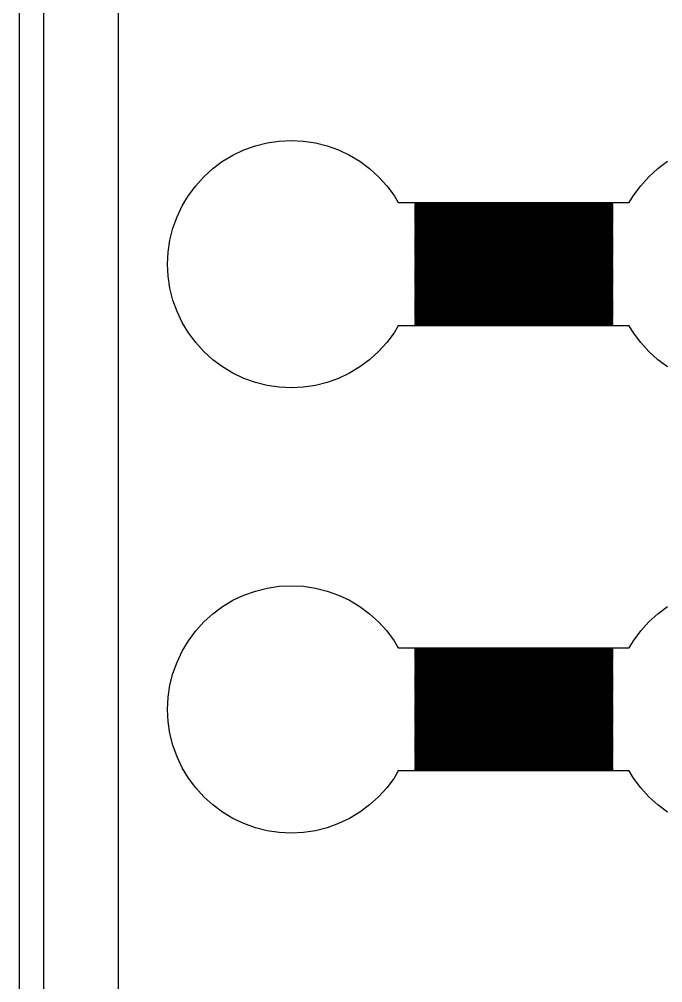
# Model space of a CAD drawing. Extents: x -16 to 132, y -40 to 113.
# Drawn here: x -1.02 to 12.28, y 17.36 to 37.27 of the extents above; entities that cross this region are included whole.
import ezdxf

# ---------------------------------------------------------------- set-up
doc = ezdxf.new("R2010")
doc.units = 0

msp = doc.modelspace()

# ---------------------------------------------------------------- linework, layer by layer
for p, q in [((-1.0226, 74.6498), (-1.0226, -1.0226)), ((-0.51129, -0.51129), (-0.51129, 74.1385)), ((1.0226, 72.6046), (1.0226, 1.0226)), ((3.62338, 34.5738), (3.85959, 34.6583)), ((3.85959, 34.6583), (4.10295, 34.7193)), ((4.10295, 34.7193), (4.35112, 34.7561)), ((4.35112, 34.7561), (4.6017, 34.7684)), ((4.6017, 34.7684), (4.85228, 34.7561)), ((4.85228, 34.7561), (5.10045, 34.7193)), ((5.10045, 34.7193), (5.34381, 34.6583)), ((5.34381, 34.6583), (5.58003, 34.5738)), ((3.18138, 34.3375), (3.39658, 34.4665)), ((3.39658, 34.4665), (3.62338, 34.5738)), ((5.58003, 34.5738), (5.80682, 34.4665)), ((5.80682, 34.4665), (6.02202, 34.3375)), ((2.97989, 34.1881), (3.18138, 34.3375)), ((6.02202, 34.3375), (6.22353, 34.1881)), ((12.1833, 34.1881), (12.3848, 34.3375)), ((2.79398, 34.0196), (2.97989, 34.1881)), ((6.22353, 34.1881), (6.40942, 34.0196)), ((11.9974, 34.0196), (12.1833, 34.1881)), ((2.62549, 33.8337), (2.79398, 34.0196)), ((6.40942, 34.0196), (6.57791, 33.8337)), ((11.8289, 33.8337), (11.9974, 34.0196)), ((2.47606, 33.6322), (2.62549, 33.8337)), ((6.57791, 33.8337), (6.72734, 33.6322)), ((11.6794, 33.6322), (11.8289, 33.8337)), ((2.34708, 33.417), (2.47606, 33.6322)), ((6.72734, 33.6322), (6.81555, 33.485)), ((6.81555, 33.485), (11.5912, 33.485)), ((11.2486, 33.4748), (7.15819, 33.4748)), ((7.15819, 33.4748), (7.15819, 33.4646)), ((7.15819, 33.4646), (11.2486, 33.4646)), ((11.2486, 33.4646), (11.2486, 33.4748)), ((11.5912, 33.485), (11.6794, 33.6322)), ((2.23981, 33.1902), (2.34708, 33.417)), ((11.2486, 33.4543), (7.15819, 33.4543)), ((7.15819, 33.4543), (7.15819, 33.4441)), ((7.15819, 33.4441), (11.2486, 33.4441)), ((11.2486, 33.4339), (7.15819, 33.4339)), ((7.15819, 33.4339), (7.15819, 33.4237)), ((7.15819, 33.4237), (11.2486, 33.4237)), ((11.2486, 33.4134), (7.15819, 33.4134)), ((7.15819, 33.4134), (7.15819, 33.4032)), ((7.15819, 33.4032), (11.2486, 33.4032)), ((11.2486, 33.393), (7.15819, 33.393)), ((7.15819, 33.393), (7.15819, 33.3828)), ((7.15819, 33.3828), (11.2486, 33.3828)), ((11.2486, 33.3725), (7.15819, 33.3725)), ((7.15819, 33.3725), (7.15819, 33.3623)), ((7.15819, 33.3623), (11.2486, 33.3623)), ((11.2486, 33.3521), (7.15819, 33.3521)), ((7.15819, 33.3521), (7.15819, 33.3419)), ((7.15819, 33.3419), (11.2486, 33.3419)), ((11.2486, 33.3316), (7.15819, 33.3316)), ((7.15819, 33.3316), (7.15819, 33.3214)), ((7.15819, 33.3214), (11.2486, 33.3214)), ((11.2486, 33.3112), (7.15819, 33.3112)), ((7.15819, 33.3112), (7.15819, 33.3009)), ((7.15819, 33.3009), (11.2486, 33.3009)), ((11.2486, 33.2907), (7.15819, 33.2907)), ((7.15819, 33.2907), (7.15819, 33.2805)), ((7.15819, 33.2805), (11.2486, 33.2805)), ((11.2486, 33.2703), (7.15819, 33.2703)), ((7.15819, 33.2703), (7.15819, 33.2601)), ((7.15819, 33.2601), (11.2486, 33.2601)), ((11.2486, 33.4441), (11.2486, 33.4543)), ((11.2486, 33.4237), (11.2486, 33.4339)), ((11.2486, 33.4032), (11.2486, 33.4134)), ((11.2486, 33.3828), (11.2486, 33.393)), ((11.2486, 33.3623), (11.2486, 33.3725)), ((11.2486, 33.3419), (11.2486, 33.3521)), ((11.2486, 33.3214), (11.2486, 33.3316)), ((11.2486, 33.3009), (11.2486, 33.3112)), ((11.2486, 33.2805), (11.2486, 33.2907)), ((11.2486, 33.2601), (11.2486, 33.2703)), ((2.15527, 32.954), (2.23981, 33.1902)), ((11.2486, 33.2498), (7.15819, 33.2498)), ((7.15819, 33.2498), (7.15819, 33.2396)), ((7.15819, 33.2396), (11.2486, 33.2396)), ((11.2486, 33.2294), (7.15819, 33.2294)), ((7.15819, 33.2294), (7.15819, 33.2191)), ((7.15819, 33.2191), (11.2486, 33.2191)), ((11.2486, 33.2089), (7.15819, 33.2089)), ((7.15819, 33.2089), (7.15819, 33.1987)), ((7.15819, 33.1987), (11.2486, 33.1987)), ((11.2486, 33.1885), (7.15819, 33.1885)), ((7.15819, 33.1885), (7.15819, 33.1782)), ((7.15819, 33.1782), (11.2486, 33.1782)), ((11.2486, 33.168), (7.15819, 33.168)), ((7.15819, 33.168), (7.15819, 33.1578)), ((7.15819, 33.1578), (11.2486, 33.1578)), ((11.2486, 33.1476), (7.15819, 33.1476)), ((7.15819, 33.1476), (7.15819, 33.1373)), ((7.15819, 33.1373), (11.2486, 33.1373)), ((11.2486, 33.1271), (7.15819, 33.1271)), ((7.15819, 33.1271), (7.15819, 33.1169)), ((7.15819, 33.1169), (11.2486, 33.1169)), ((11.2486, 33.1067), (7.15819, 33.1067)), ((7.15819, 33.1067), (7.15819, 33.0964)), ((7.15819, 33.0964), (11.2486, 33.0964)), ((11.2486, 33.0862), (7.15819, 33.0862)), ((7.15819, 33.0862), (7.15819, 33.076)), ((7.15819, 33.076), (11.2486, 33.076)), ((11.2486, 33.0658), (7.15819, 33.0658)), ((7.15819, 33.0658), (7.15819, 33.0555)), ((11.2486, 33.2396), (11.2486, 33.2498)), ((11.2486, 33.2191), (11.2486, 33.2294)), ((11.2486, 33.1987), (11.2486, 33.2089)), ((11.2486, 33.1782), (11.2486, 33.1885)), ((11.2486, 33.1578), (11.2486, 33.168)), ((11.2486, 33.1373), (11.2486, 33.1476)), ((11.2486, 33.1169), (11.2486, 33.1271)), ((11.2486, 33.0964), (11.2486, 33.1067)), ((11.2486, 33.076), (11.2486, 33.0862)), ((11.2486, 33.0555), (11.2486, 33.0658)), ((2.09433, 32.7106), (2.15527, 32.954)), ((7.15819, 33.0555), (11.2486, 33.0555)), ((11.2486, 33.0453), (7.15819, 33.0453)), ((7.15819, 33.0453), (7.15819, 33.0351)), ((7.15819, 33.0351), (11.2486, 33.0351)), ((11.2486, 33.0249), (7.15819, 33.0249)), ((7.15819, 33.0249), (7.15819, 33.0146)), ((7.15819, 33.0146), (11.2486, 33.0146)), ((11.2486, 33.0044), (7.15819, 33.0044)), ((7.15819, 33.0044), (7.15819, 32.9942)), ((7.15819, 32.9942), (11.2486, 32.9942)), ((11.2486, 32.9839), (7.15819, 32.9839)), ((7.15819, 32.9839), (7.15819, 32.9737)), ((7.15819, 32.9737), (11.2486, 32.9737)), ((11.2486, 32.9635), (7.15819, 32.9635)), ((7.15819, 32.9635), (7.15819, 32.9533)), ((7.15819, 32.9533), (11.2486, 32.9533)), ((11.2486, 32.9431), (7.15819, 32.9431)), ((7.15819, 32.9431), (7.15819, 32.9328)), ((7.15819, 32.9328), (11.2486, 32.9328)), ((11.2486, 32.9226), (7.15819, 32.9226)), ((7.15819, 32.9226), (7.15819, 32.9124)), ((7.15819, 32.9124), (11.2486, 32.9124)), ((11.2486, 32.9021), (7.15819, 32.9021)), ((7.15819, 32.9021), (7.15819, 32.8919)), ((7.15819, 32.8919), (11.2486, 32.8919)), ((11.2486, 32.8817), (7.15819, 32.8817)), ((7.15819, 32.8817), (7.15819, 32.8715)), ((7.15819, 32.8715), (11.2486, 32.8715)), ((11.2486, 32.8612), (7.15819, 32.8612)), ((7.15819, 32.8612), (7.15819, 32.851)), ((11.2486, 33.0351), (11.2486, 33.0453)), ((11.2486, 33.0146), (11.2486, 33.0249)), ((11.2486, 32.9942), (11.2486, 33.0044)), ((11.2486, 32.9737), (11.2486, 32.9839)), ((11.2486, 32.9533), (11.2486, 32.9635)), ((11.2486, 32.9328), (11.2486, 32.9431)), ((11.2486, 32.9124), (11.2486, 32.9226)), ((11.2486, 32.8919), (11.2486, 32.9021)), ((11.2486, 32.8715), (11.2486, 32.8817)), ((11.2486, 32.851), (11.2486, 32.8612)), ((2.05751, 32.4625), (2.09433, 32.7106)), ((7.15819, 32.851), (11.2486, 32.851)), ((11.2486, 32.8408), (7.15819, 32.8408)), ((7.15819, 32.8408), (7.15819, 32.8306)), ((7.15819, 32.8306), (11.2486, 32.8306)), ((11.2486, 32.8203), (7.15819, 32.8203)), ((7.15819, 32.8203), (7.15819, 32.8101)), ((7.15819, 32.8101), (11.2486, 32.8101)), ((11.2486, 32.7999), (7.15819, 32.7999)), ((7.15819, 32.7999), (7.15819, 32.7896)), ((7.15819, 32.7896), (11.2486, 32.7896)), ((11.2486, 32.7794), (7.15819, 32.7794)), ((7.15819, 32.7794), (7.15819, 32.7692)), ((7.15819, 32.7692), (11.2486, 32.7692)), ((11.2486, 32.759), (7.15819, 32.759)), ((7.15819, 32.759), (7.15819, 32.7487)), ((7.15819, 32.7487), (11.2486, 32.7487)), ((11.2486, 32.7385), (7.15819, 32.7385)), ((7.15819, 32.7385), (7.15819, 32.7283)), ((7.15819, 32.7283), (11.2486, 32.7283)), ((11.2486, 32.7181), (7.15819, 32.7181)), ((7.15819, 32.7181), (7.15819, 32.7078)), ((7.15819, 32.7078), (11.2486, 32.7078)), ((11.2486, 32.6976), (7.15819, 32.6976)), ((7.15819, 32.6976), (7.15819, 32.6874)), ((7.15819, 32.6874), (11.2486, 32.6874)), ((11.2486, 32.6772), (7.15819, 32.6772)), ((7.15819, 32.6772), (7.15819, 32.6669)), ((7.15819, 32.6669), (11.2486, 32.6669)), ((11.2486, 32.8306), (11.2486, 32.8408)), ((11.2486, 32.8101), (11.2486, 32.8203)), ((11.2486, 32.7896), (11.2486, 32.7999)), ((11.2486, 32.7692), (11.2486, 32.7794)), ((11.2486, 32.7487), (11.2486, 32.759)), ((11.2486, 32.7283), (11.2486, 32.7385)), ((11.2486, 32.7078), (11.2486, 32.7181)), ((11.2486, 32.6874), (11.2486, 32.6976)), ((11.2486, 32.6669), (11.2486, 32.6772)), ((2.0452, 32.2119), (2.05751, 32.4625)), ((11.2486, 32.6567), (7.15819, 32.6567)), ((7.15819, 32.6567), (7.15819, 32.6465)), ((7.15819, 32.6465), (11.2486, 32.6465)), ((11.2486, 32.6363), (7.15819, 32.6363)), ((7.15819, 32.6363), (7.15819, 32.626)), ((7.15819, 32.626), (11.2486, 32.626)), ((11.2486, 32.6158), (7.15819, 32.6158)), ((7.15819, 32.6158), (7.15819, 32.6056)), ((7.15819, 32.6056), (11.2486, 32.6056)), ((11.2486, 32.5954), (7.15819, 32.5954)), ((7.15819, 32.5954), (7.15819, 32.5851)), ((7.15819, 32.5851), (11.2486, 32.5851)), ((11.2486, 32.5749), (7.15819, 32.5749)), ((7.15819, 32.5749), (7.15819, 32.5647)), ((7.15819, 32.5647), (11.2486, 32.5647)), ((11.2486, 32.5545), (7.15819, 32.5545)), ((7.15819, 32.5545), (7.15819, 32.5442)), ((7.15819, 32.5442), (11.2486, 32.5442)), ((11.2486, 32.534), (7.15819, 32.534)), ((7.15819, 32.534), (7.15819, 32.5238)), ((7.15819, 32.5238), (11.2486, 32.5238)), ((11.2486, 32.5136), (7.15819, 32.5136)), ((7.15819, 32.5136), (7.15819, 32.5033)), ((7.15819, 32.5033), (11.2486, 32.5033)), ((11.2486, 32.4931), (7.15819, 32.4931)), ((7.15819, 32.4931), (7.15819, 32.4829)), ((7.15819, 32.4829), (11.2486, 32.4829)), ((11.2486, 32.4726), (7.15819, 32.4726)), ((7.15819, 32.4726), (7.15819, 32.4624)), ((7.15819, 32.4624), (11.2486, 32.4624)), ((11.2486, 32.6465), (11.2486, 32.6567)), ((11.2486, 32.626), (11.2486, 32.6363)), ((11.2486, 32.6056), (11.2486, 32.6158)), ((11.2486, 32.5851), (11.2486, 32.5954)), ((11.2486, 32.5647), (11.2486, 32.5749)), ((11.2486, 32.5442), (11.2486, 32.5545)), ((11.2486, 32.5238), (11.2486, 32.534)), ((11.2486, 32.5033), (11.2486, 32.5136)), ((11.2486, 32.4829), (11.2486, 32.4931)), ((11.2486, 32.4624), (11.2486, 32.4726)), ((11.2486, 32.4522), (7.15819, 32.4522)), ((7.15819, 32.4522), (7.15819, 32.442)), ((7.15819, 32.442), (11.2486, 32.442)), ((11.2486, 32.4317), (7.15819, 32.4317)), ((7.15819, 32.4317), (7.15819, 32.4215)), ((7.15819, 32.4215), (11.2486, 32.4215)), ((11.2486, 32.4113), (7.15819, 32.4113)), ((7.15819, 32.4113), (7.15819, 32.4011)), ((7.15819, 32.4011), (11.2486, 32.4011)), ((11.2486, 32.3908), (7.15819, 32.3908)), ((7.15819, 32.3908), (7.15819, 32.3806)), ((7.15819, 32.3806), (11.2486, 32.3806)), ((11.2486, 32.3704), (7.15819, 32.3704)), ((7.15819, 32.3704), (7.15819, 32.3602)), ((7.15819, 32.3602), (11.2486, 32.3602)), ((11.2486, 32.3499), (7.15819, 32.3499)), ((7.15819, 32.3499), (7.15819, 32.3397)), ((7.15819, 32.3397), (11.2486, 32.3397)), ((11.2486, 32.3295), (7.15819, 32.3295)), ((7.15819, 32.3295), (7.15819, 32.3193)), ((7.15819, 32.3193), (11.2486, 32.3193)), ((11.2486, 32.309), (7.15819, 32.309)), ((7.15819, 32.309), (7.15819, 32.2988)), ((7.15819, 32.2988), (11.2486, 32.2988)), ((11.2486, 32.2886), (7.15819, 32.2886)), ((7.15819, 32.2886), (7.15819, 32.2784)), ((7.15819, 32.2784), (11.2486, 32.2784)), ((11.2486, 32.2681), (7.15819, 32.2681)), ((7.15819, 32.2681), (7.15819, 32.2579)), ((11.2486, 32.442), (11.2486, 32.4522)), ((11.2486, 32.4215), (11.2486, 32.4317)), ((11.2486, 32.4011), (11.2486, 32.4113)), ((11.2486, 32.3806), (11.2486, 32.3908)), ((11.2486, 32.3602), (11.2486, 32.3704)), ((11.2486, 32.3397), (11.2486, 32.3499)), ((11.2486, 32.3193), (11.2486, 32.3295)), ((11.2486, 32.2988), (11.2486, 32.309)), ((11.2486, 32.2784), (11.2486, 32.2886)), ((11.2486, 32.2579), (11.2486, 32.2681)), ((2.05751, 31.9613), (2.0452, 32.2119)), ((7.15819, 32.2579), (11.2486, 32.2579)), ((11.2486, 32.2477), (7.15819, 32.2477)), ((7.15819, 32.2477), (7.15819, 32.2375)), ((7.15819, 32.2375), (11.2486, 32.2375)), ((11.2486, 32.2272), (7.15819, 32.2272)), ((7.15819, 32.2272), (7.15819, 32.217)), ((7.15819, 32.217), (11.2486, 32.217)), ((11.2486, 32.2068), (7.15819, 32.2068)), ((7.15819, 32.2068), (7.15819, 32.1965)), ((7.15819, 32.1965), (11.2486, 32.1965)), ((11.2486, 32.1863), (7.15819, 32.1863)), ((7.15819, 32.1863), (7.15819, 32.1761)), ((7.15819, 32.1761), (11.2486, 32.1761)), ((11.2486, 32.1659), (7.15819, 32.1659)), ((7.15819, 32.1659), (7.15819, 32.1557)), ((7.15819, 32.1557), (11.2486, 32.1557)), ((11.2486, 32.1454), (7.15819, 32.1454)), ((7.15819, 32.1454), (7.15819, 32.1352)), ((7.15819, 32.1352), (11.2486, 32.1352)), ((11.2486, 32.125), (7.15819, 32.125)), ((7.15819, 32.125), (7.15819, 32.1148)), ((7.15819, 32.1148), (11.2486, 32.1148)), ((11.2486, 32.1045), (7.15819, 32.1045)), ((7.15819, 32.1045), (7.15819, 32.0943)), ((7.15819, 32.0943), (11.2486, 32.0943)), ((11.2486, 32.0841), (7.15819, 32.0841)), ((7.15819, 32.0841), (7.15819, 32.0739)), ((7.15819, 32.0739), (11.2486, 32.0739)), ((11.2486, 32.0636), (7.15819, 32.0636)), ((7.15819, 32.0636), (7.15819, 32.0534)), ((11.2486, 32.2375), (11.2486, 32.2477)), ((11.2486, 32.217), (11.2486, 32.2272)), ((11.2486, 32.1965), (11.2486, 32.2068)), ((11.2486, 32.1761), (11.2486, 32.1863)), ((11.2486, 32.1557), (11.2486, 32.1659)), ((11.2486, 32.1352), (11.2486, 32.1454)), ((11.2486, 32.1148), (11.2486, 32.125)), ((11.2486, 32.0943), (11.2486, 32.1045)), ((11.2486, 32.0739), (11.2486, 32.0841)), ((11.2486, 32.0534), (11.2486, 32.0636)), ((2.09433, 31.7132), (2.05751, 31.9613)), ((7.15819, 32.0534), (11.2486, 32.0534)), ((11.2486, 32.0432), (7.15819, 32.0432)), ((7.15819, 32.0432), (7.15819, 32.0329)), ((7.15819, 32.0329), (11.2486, 32.0329)), ((11.2486, 32.0227), (7.15819, 32.0227)), ((7.15819, 32.0227), (7.15819, 32.0125)), ((7.15819, 32.0125), (11.2486, 32.0125)), ((11.2486, 32.0023), (7.15819, 32.0023)), ((7.15819, 32.0023), (7.15819, 31.992)), ((7.15819, 31.992), (11.2486, 31.992)), ((11.2486, 31.9818), (7.15819, 31.9818)), ((7.15819, 31.9818), (7.15819, 31.9716)), ((7.15819, 31.9716), (11.2486, 31.9716)), ((11.2486, 31.9614), (7.15819, 31.9614)), ((7.15819, 31.9614), (7.15819, 31.9511)), ((7.15819, 31.9511), (11.2486, 31.9511)), ((11.2486, 31.9409), (7.15819, 31.9409)), ((7.15819, 31.9409), (7.15819, 31.9307)), ((7.15819, 31.9307), (11.2486, 31.9307)), ((11.2486, 31.9205), (7.15819, 31.9205)), ((7.15819, 31.9205), (7.15819, 31.9102)), ((7.15819, 31.9102), (11.2486, 31.9102)), ((11.2486, 31.9), (7.15819, 31.9)), ((7.15819, 31.9), (7.15819, 31.8898)), ((7.15819, 31.8898), (11.2486, 31.8898)), ((11.2486, 31.8795), (7.15819, 31.8795)), ((7.15819, 31.8795), (7.15819, 31.8693)), ((7.15819, 31.8693), (11.2486, 31.8693)), ((11.2486, 32.0329), (11.2486, 32.0432)), ((11.2486, 32.0125), (11.2486, 32.0227)), ((11.2486, 31.992), (11.2486, 32.0023)), ((11.2486, 31.9716), (11.2486, 31.9818)), ((11.2486, 31.9511), (11.2486, 31.9614)), ((11.2486, 31.9307), (11.2486, 31.9409)), ((11.2486, 31.9102), (11.2486, 31.9205)), ((11.2486, 31.8898), (11.2486, 31.9)), ((11.2486, 31.8693), (11.2486, 31.8795)), ((2.15527, 31.4698), (2.09433, 31.7132)), ((11.2486, 31.8591), (7.15819, 31.8591)), ((7.15819, 31.8591), (7.15819, 31.8489)), ((7.15819, 31.8489), (11.2486, 31.8489)), ((11.2486, 31.8387), (7.15819, 31.8387)), ((7.15819, 31.8387), (7.15819, 31.8284)), ((7.15819, 31.8284), (11.2486, 31.8284)), ((11.2486, 31.8182), (7.15819, 31.8182)), ((7.15819, 31.8182), (7.15819, 31.808)), ((7.15819, 31.808), (11.2486, 31.808)), ((11.2486, 31.7977), (7.15819, 31.7977)), ((7.15819, 31.7977), (7.15819, 31.7875)), ((7.15819, 31.7875), (11.2486, 31.7875)), ((11.2486, 31.7773), (7.15819, 31.7773)), ((7.15819, 31.7773), (7.15819, 31.7671)), ((7.15819, 31.7671), (11.2486, 31.7671)), ((11.2486, 31.7568), (7.15819, 31.7568)), ((7.15819, 31.7568), (7.15819, 31.7466)), ((7.15819, 31.7466), (11.2486, 31.7466)), ((11.2486, 31.7364), (7.15819, 31.7364)), ((7.15819, 31.7364), (7.15819, 31.7262)), ((7.15819, 31.7262), (11.2486, 31.7262)), ((11.2486, 31.7159), (7.15819, 31.7159)), ((7.15819, 31.7159), (7.15819, 31.7057)), ((7.15819, 31.7057), (11.2486, 31.7057)), ((11.2486, 31.6955), (7.15819, 31.6955)), ((7.15819, 31.6955), (7.15819, 31.6853)), ((7.15819, 31.6853), (11.2486, 31.6853)), ((11.2486, 31.675), (7.15819, 31.675)), ((7.15819, 31.675), (7.15819, 31.6648)), ((7.15819, 31.6648), (11.2486, 31.6648)), ((11.2486, 31.8489), (11.2486, 31.8591)), ((11.2486, 31.8284), (11.2486, 31.8387)), ((11.2486, 31.808), (11.2486, 31.8182)), ((11.2486, 31.7875), (11.2486, 31.7977)), ((11.2486, 31.7671), (11.2486, 31.7773)), ((11.2486, 31.7466), (11.2486, 31.7568)), ((11.2486, 31.7262), (11.2486, 31.7364)), ((11.2486, 31.7057), (11.2486, 31.7159)), ((11.2486, 31.6853), (11.2486, 31.6955)), ((11.2486, 31.6648), (11.2486, 31.675)), ((2.23981, 31.2336), (2.15527, 31.4698)), ((11.2486, 31.6546), (7.15819, 31.6546)), ((7.15819, 31.6546), (7.15819, 31.6444)), ((7.15819, 31.6444), (11.2486, 31.6444)), ((11.2486, 31.6341), (7.15819, 31.6341)), ((7.15819, 31.6341), (7.15819, 31.6239)), ((7.15819, 31.6239), (11.2486, 31.6239)), ((11.2486, 31.6137), (7.15819, 31.6137)), ((7.15819, 31.6137), (7.15819, 31.6035)), ((7.15819, 31.6035), (11.2486, 31.6035)), ((11.2486, 31.5932), (7.15819, 31.5932)), ((7.15819, 31.5932), (7.15819, 31.583)), ((7.15819, 31.583), (11.2486, 31.583)), ((11.2486, 31.5728), (7.15819, 31.5728)), ((7.15819, 31.5728), (7.15819, 31.5625)), ((7.15819, 31.5625), (11.2486, 31.5625)), ((11.2486, 31.5523), (7.15819, 31.5523)), ((7.15819, 31.5523), (7.15819, 31.5421)), ((7.15819, 31.5421), (11.2486, 31.5421)), ((11.2486, 31.5319), (7.15819, 31.5319)), ((7.15819, 31.5319), (7.15819, 31.5217)), ((7.15819, 31.5217), (11.2486, 31.5217)), ((11.2486, 31.5114), (7.15819, 31.5114)), ((7.15819, 31.5114), (7.15819, 31.5012)), ((7.15819, 31.5012), (11.2486, 31.5012)), ((11.2486, 31.491), (7.15819, 31.491)), ((7.15819, 31.491), (7.15819, 31.4807)), ((7.15819, 31.4807), (11.2486, 31.4807)), ((11.2486, 31.4705), (7.15819, 31.4705)), ((7.15819, 31.4705), (7.15819, 31.4603)), ((11.2486, 31.6444), (11.2486, 31.6546)), ((11.2486, 31.6239), (11.2486, 31.6341)), ((11.2486, 31.6035), (11.2486, 31.6137)), ((11.2486, 31.583), (11.2486, 31.5932)), ((11.2486, 31.5625), (11.2486, 31.5728)), ((11.2486, 31.5421), (11.2486, 31.5523)), ((11.2486, 31.5217), (11.2486, 31.5319)), ((11.2486, 31.5012), (11.2486, 31.5114)), ((11.2486, 31.4807), (11.2486, 31.491)), ((11.2486, 31.4603), (11.2486, 31.4705)), ((7.15819, 31.4603), (11.2486, 31.4603)), ((11.2486, 31.4501), (7.15819, 31.4501)), ((7.15819, 31.4501), (7.15819, 31.4398)), ((7.15819, 31.4398), (11.2486, 31.4398)), ((11.2486, 31.4296), (7.15819, 31.4296)), ((7.15819, 31.4296), (7.15819, 31.4194)), ((7.15819, 31.4194), (11.2486, 31.4194)), ((11.2486, 31.4092), (7.15819, 31.4092)), ((7.15819, 31.4092), (7.15819, 31.3989)), ((7.15819, 31.3989), (11.2486, 31.3989)), ((11.2486, 31.3887), (7.15819, 31.3887)), ((7.15819, 31.3887), (7.15819, 31.3785)), ((7.15819, 31.3785), (11.2486, 31.3785)), ((11.2486, 31.3683), (7.15819, 31.3683)), ((7.15819, 31.3683), (7.15819, 31.358)), ((7.15819, 31.358), (11.2486, 31.358)), ((11.2486, 31.3478), (7.15819, 31.3478)), ((7.15819, 31.3478), (7.15819, 31.3376)), ((7.15819, 31.3376), (11.2486, 31.3376)), ((11.2486, 31.3273), (7.15819, 31.3273)), ((7.15819, 31.3273), (7.15819, 31.3171)), ((7.15819, 31.3171), (11.2486, 31.3171)), ((11.2486, 31.3069), (7.15819, 31.3069)), ((7.15819, 31.3069), (7.15819, 31.2967)), ((7.15819, 31.2967), (11.2486, 31.2967)), ((11.2486, 31.2864), (7.15819, 31.2864)), ((7.15819, 31.2864), (7.15819, 31.2762)), ((7.15819, 31.2762), (11.2486, 31.2762)), ((11.2486, 31.4398), (11.2486, 31.4501)), ((11.2486, 31.4194), (11.2486, 31.4296)), ((11.2486, 31.3989), (11.2486, 31.4092)), ((11.2486, 31.3785), (11.2486, 31.3887)), ((11.2486, 31.358), (11.2486, 31.3683)), ((11.2486, 31.3376), (11.2486, 31.3478)), ((11.2486, 31.3171), (11.2486, 31.3273)), ((11.2486, 31.2967), (11.2486, 31.3069)), ((11.2486, 31.2762), (11.2486, 31.2864)), ((2.34708, 31.0068), (2.23981, 31.2336)), ((11.2486, 31.266), (7.15819, 31.266)), ((7.15819, 31.266), (7.15819, 31.2558)), ((7.15819, 31.2558), (11.2486, 31.2558)), ((11.2486, 31.2455), (7.15819, 31.2455)), ((7.15819, 31.2455), (7.15819, 31.2353)), ((7.15819, 31.2353), (11.2486, 31.2353)), ((11.2486, 31.2251), (7.15819, 31.2251)), ((7.15819, 31.2251), (7.15819, 31.2149)), ((7.15819, 31.2149), (11.2486, 31.2149)), ((11.2486, 31.2047), (7.15819, 31.2047)), ((7.15819, 31.2047), (7.15819, 31.1944)), ((7.15819, 31.1944), (11.2486, 31.1944)), ((11.2486, 31.1842), (7.15819, 31.1842)), ((7.15819, 31.1842), (7.15819, 31.174)), ((7.15819, 31.174), (11.2486, 31.174)), ((11.2486, 31.1637), (7.15819, 31.1637)), ((7.15819, 31.1637), (7.15819, 31.1535)), ((7.15819, 31.1535), (11.2486, 31.1535)), ((11.2486, 31.1433), (7.15819, 31.1433)), ((7.15819, 31.1433), (7.15819, 31.1331)), ((7.15819, 31.1331), (11.2486, 31.1331)), ((11.2486, 31.1228), (7.15819, 31.1228)), ((7.15819, 31.1228), (7.15819, 31.1126)), ((7.15819, 31.1126), (11.2486, 31.1126)), ((11.2486, 31.1024), (7.15819, 31.1024)), ((7.15819, 31.1024), (7.15819, 31.0922)), ((7.15819, 31.0922), (11.2486, 31.0922)), ((11.2486, 31.0819), (7.15819, 31.0819)), ((7.15819, 31.0819), (7.15819, 31.0717)), ((7.15819, 31.0717), (11.2486, 31.0717)), ((11.2486, 31.2558), (11.2486, 31.266)), ((11.2486, 31.2353), (11.2486, 31.2455)), ((11.2486, 31.2149), (11.2486, 31.2251)), ((11.2486, 31.1944), (11.2486, 31.2047)), ((11.2486, 31.174), (11.2486, 31.1842)), ((11.2486, 31.1535), (11.2486, 31.1637)), ((11.2486, 31.1331), (11.2486, 31.1433)), ((11.2486, 31.1126), (11.2486, 31.1228)), ((11.2486, 31.0922), (11.2486, 31.1024)), ((11.2486, 31.0717), (11.2486, 31.0819)), ((2.47606, 30.7916), (2.34708, 31.0068)), ((6.81555, 30.9388), (6.72734, 30.7916)), ((11.5912, 30.9388), (6.81555, 30.9388)), ((11.2486, 31.0615), (7.15819, 31.0615)), ((7.15819, 31.0615), (7.15819, 31.0513)), ((7.15819, 31.0513), (11.2486, 31.0513)), ((11.2486, 31.041), (7.15819, 31.041)), ((7.15819, 31.041), (7.15819, 31.0308)), ((7.15819, 31.0308), (11.2486, 31.0308)), ((11.2486, 31.0206), (7.15819, 31.0206)), ((7.15819, 31.0206), (7.15819, 31.0103)), ((7.15819, 31.0103), (11.2486, 31.0103)), ((11.2486, 31.0001), (7.15819, 31.0001)), ((7.15819, 31.0001), (7.15819, 30.9899)), ((7.15819, 30.9899), (11.2486, 30.9899)), ((11.2486, 30.9797), (7.15819, 30.9797)), ((7.15819, 30.9797), (7.15819, 30.9694)), ((7.15819, 30.9694), (11.2486, 30.9694)), ((11.2486, 30.9592), (7.15819, 30.9592)), ((7.15819, 30.9592), (7.15819, 30.949)), ((7.15819, 30.949), (11.2486, 30.949)), ((11.2486, 31.0513), (11.2486, 31.0615)), ((11.2486, 31.0308), (11.2486, 31.041)), ((11.2486, 31.0103), (11.2486, 31.0206)), ((11.2486, 30.9899), (11.2486, 31.0001)), ((11.2486, 30.9694), (11.2486, 30.9797)), ((11.2486, 30.949), (11.2486, 30.9592)), ((11.6794, 30.7916), (11.5912, 30.9388)), ((2.62549, 30.5901), (2.47606, 30.7916)), ((6.72734, 30.7916), (6.57791, 30.5901)), ((11.8289, 30.5901), (11.6794, 30.7916)), ((2.79398, 30.4042), (2.62549, 30.5901)), ((6.57791, 30.5901), (6.40942, 30.4042)), ((11.9974, 30.4042), (11.8289, 30.5901)), ((2.97989, 30.2357), (2.79398, 30.4042)), ((6.40942, 30.4042), (6.22353, 30.2357)), ((12.1833, 30.2357), (11.9974, 30.4042)), ((3.18138, 30.0863), (2.97989, 30.2357)), ((3.39658, 29.9573), (3.18138, 30.0863)), ((6.02202, 30.0863), (5.80682, 29.9573)), ((6.22353, 30.2357), (6.02202, 30.0863)), ((12.3848, 30.0863), (12.1833, 30.2357)), ((3.62338, 29.85), (3.39658, 29.9573)), ((5.80682, 29.9573), (5.58003, 29.85)), ((3.85959, 29.7655), (3.62338, 29.85)), ((4.10295, 29.7045), (3.85959, 29.7655)), ((4.35112, 29.6677), (4.10295, 29.7045)), ((5.10045, 29.7045), (4.85228, 29.6677)), ((5.34381, 29.7655), (5.10045, 29.7045)), ((5.58003, 29.85), (5.34381, 29.7655)), ((4.6017, 29.6554), (4.35112, 29.6677)), ((4.85228, 29.6677), (4.6017, 29.6554)), ((3.85959, 25.4549), (4.10295, 25.5159)), ((4.10295, 25.5159), (4.35112, 25.5527)), ((4.35112, 25.5527), (4.6017, 25.565)), ((4.6017, 25.565), (4.85228, 25.5527)), ((4.85228, 25.5527), (5.10045, 25.5159)), ((5.10045, 25.5159), (5.34381, 25.4549)), ((3.39658, 25.2631), (3.62338, 25.3704)), ((3.62338, 25.3704), (3.85959, 25.4549)), ((5.34381, 25.4549), (5.58003, 25.3704)), ((5.58003, 25.3704), (5.80682, 25.2631)), ((2.97989, 24.9847), (3.18138, 25.1341)), ((3.18138, 25.1341), (3.39658, 25.2631)), ((5.80682, 25.2631), (6.02202, 25.1341)), ((6.02202, 25.1341), (6.22353, 24.9847)), ((12.1833, 24.9847), (12.3848, 25.1341)), ((2.79398, 24.8162), (2.97989, 24.9847)), ((6.22353, 24.9847), (6.40942, 24.8162)), ((11.9974, 24.8162), (12.1833, 24.9847)), ((2.62549, 24.6303), (2.79398, 24.8162)), ((6.40942, 24.8162), (6.57791, 24.6303)), ((11.8289, 24.6303), (11.9974, 24.8162)), ((2.47606, 24.4288), (2.62549, 24.6303)), ((6.57791, 24.6303), (6.72734, 24.4288)), ((11.6794, 24.4288), (11.8289, 24.6303)), ((2.34708, 24.2136), (2.47606, 24.4288)), ((6.72734, 24.4288), (6.81555, 24.2816)), ((11.5912, 24.2816), (11.6794, 24.4288)), ((2.23981, 23.9868), (2.34708, 24.2136)), ((6.81555, 24.2816), (11.5912, 24.2816)), ((11.2486, 24.2714), (7.15819, 24.2714)), ((7.15819, 24.2714), (7.15819, 24.2612)), ((7.15819, 24.2612), (11.2486, 24.2612)), ((11.2486, 24.2509), (7.15819, 24.2509)), ((7.15819, 24.2509), (7.15819, 24.2407)), ((7.15819, 24.2407), (11.2486, 24.2407)), ((11.2486, 24.2305), (7.15819, 24.2305)), ((7.15819, 24.2305), (7.15819, 24.2203)), ((7.15819, 24.2203), (11.2486, 24.2203)), ((11.2486, 24.21), (7.15819, 24.21)), ((7.15819, 24.21), (7.15819, 24.1998)), ((7.15819, 24.1998), (11.2486, 24.1998)), ((11.2486, 24.1896), (7.15819, 24.1896)), ((7.15819, 24.1896), (7.15819, 24.1794)), ((7.15819, 24.1794), (11.2486, 24.1794)), ((11.2486, 24.1691), (7.15819, 24.1691)), ((7.15819, 24.1691), (7.15819, 24.1589)), ((7.15819, 24.1589), (11.2486, 24.1589)), ((11.2486, 24.1487), (7.15819, 24.1487)), ((7.15819, 24.1487), (7.15819, 24.1385)), ((7.15819, 24.1385), (11.2486, 24.1385)), ((11.2486, 24.1282), (7.15819, 24.1282)), ((7.15819, 24.1282), (7.15819, 24.118)), ((7.15819, 24.118), (11.2486, 24.118)), ((11.2486, 24.1078), (7.15819, 24.1078)), ((7.15819, 24.1078), (7.15819, 24.0975)), ((7.15819, 24.0975), (11.2486, 24.0975)), ((11.2486, 24.2612), (11.2486, 24.2714)), ((11.2486, 24.2407), (11.2486, 24.2509)), ((11.2486, 24.2203), (11.2486, 24.2305)), ((11.2486, 24.1998), (11.2486, 24.21)), ((11.2486, 24.1794), (11.2486, 24.1896)), ((11.2486, 24.1589), (11.2486, 24.1691)), ((11.2486, 24.1385), (11.2486, 24.1487)), ((11.2486, 24.118), (11.2486, 24.1282)), ((11.2486, 24.0975), (11.2486, 24.1078)), ((2.15527, 23.7506), (2.23981, 23.9868)), ((11.2486, 24.0873), (7.15819, 24.0873)), ((7.15819, 24.0873), (7.15819, 24.0771)), ((7.15819, 24.0771), (11.2486, 24.0771)), ((11.2486, 24.0669), (7.15819, 24.0669)), ((7.15819, 24.0669), (7.15819, 24.0567)), ((7.15819, 24.0567), (11.2486, 24.0567)), ((11.2486, 24.0464), (7.15819, 24.0464)), ((7.15819, 24.0464), (7.15819, 24.0362)), ((7.15819, 24.0362), (11.2486, 24.0362)), ((11.2486, 24.026), (7.15819, 24.026)), ((7.15819, 24.026), (7.15819, 24.0157)), ((7.15819, 24.0157), (11.2486, 24.0157)), ((11.2486, 24.0055), (7.15819, 24.0055)), ((7.15819, 24.0055), (7.15819, 23.9953)), ((7.15819, 23.9953), (11.2486, 23.9953)), ((11.2486, 23.9851), (7.15819, 23.9851)), ((7.15819, 23.9851), (7.15819, 23.9748)), ((7.15819, 23.9748), (11.2486, 23.9748)), ((11.2486, 23.9646), (7.15819, 23.9646)), ((7.15819, 23.9646), (7.15819, 23.9544)), ((7.15819, 23.9544), (11.2486, 23.9544)), ((11.2486, 23.9442), (7.15819, 23.9442)), ((7.15819, 23.9442), (7.15819, 23.9339)), ((7.15819, 23.9339), (11.2486, 23.9339)), ((11.2486, 23.9237), (7.15819, 23.9237)), ((7.15819, 23.9237), (7.15819, 23.9135)), ((7.15819, 23.9135), (11.2486, 23.9135)), ((11.2486, 23.9033), (7.15819, 23.9033)), ((7.15819, 23.9033), (7.15819, 23.893)), ((11.2486, 24.0771), (11.2486, 24.0873)), ((11.2486, 24.0567), (11.2486, 24.0669)), ((11.2486, 24.0362), (11.2486, 24.0464)), ((11.2486, 24.0157), (11.2486, 24.026)), ((11.2486, 23.9953), (11.2486, 24.0055)), ((11.2486, 23.9748), (11.2486, 23.9851)), ((11.2486, 23.9544), (11.2486, 23.9646)), ((11.2486, 23.9339), (11.2486, 23.9442)), ((11.2486, 23.9135), (11.2486, 23.9237)), ((11.2486, 23.893), (11.2486, 23.9033)), ((2.09433, 23.5072), (2.15527, 23.7506)), ((7.15819, 23.893), (11.2486, 23.893)), ((11.2486, 23.8828), (7.15819, 23.8828)), ((7.15819, 23.8828), (7.15819, 23.8726)), ((7.15819, 23.8726), (11.2486, 23.8726)), ((11.2486, 23.8624), (7.15819, 23.8624)), ((7.15819, 23.8624), (7.15819, 23.8521)), ((7.15819, 23.8521), (11.2486, 23.8521)), ((11.2486, 23.8419), (7.15819, 23.8419)), ((7.15819, 23.8419), (7.15819, 23.8317)), ((7.15819, 23.8317), (11.2486, 23.8317)), ((11.2486, 23.8215), (7.15819, 23.8215)), ((7.15819, 23.8215), (7.15819, 23.8112)), ((7.15819, 23.8112), (11.2486, 23.8112)), ((11.2486, 23.801), (7.15819, 23.801)), ((7.15819, 23.801), (7.15819, 23.7908)), ((7.15819, 23.7908), (11.2486, 23.7908)), ((11.2486, 23.7805), (7.15819, 23.7805)), ((7.15819, 23.7805), (7.15819, 23.7703)), ((7.15819, 23.7703), (11.2486, 23.7703)), ((11.2486, 23.7601), (7.15819, 23.7601)), ((7.15819, 23.7601), (7.15819, 23.7499)), ((7.15819, 23.7499), (11.2486, 23.7499)), ((11.2486, 23.7397), (7.15819, 23.7397)), ((7.15819, 23.7397), (7.15819, 23.7294)), ((7.15819, 23.7294), (11.2486, 23.7294)), ((11.2486, 23.7192), (7.15819, 23.7192)), ((7.15819, 23.7192), (7.15819, 23.709)), ((7.15819, 23.709), (11.2486, 23.709)), ((11.2486, 23.8726), (11.2486, 23.8828)), ((11.2486, 23.8521), (11.2486, 23.8624)), ((11.2486, 23.8317), (11.2486, 23.8419)), ((11.2486, 23.8112), (11.2486, 23.8215)), ((11.2486, 23.7908), (11.2486, 23.801)), ((11.2486, 23.7703), (11.2486, 23.7805)), ((11.2486, 23.7499), (11.2486, 23.7601)), ((11.2486, 23.7294), (11.2486, 23.7397)), ((11.2486, 23.709), (11.2486, 23.7192)), ((2.05751, 23.2591), (2.09433, 23.5072)), ((11.2486, 23.6987), (7.15819, 23.6987)), ((7.15819, 23.6987), (7.15819, 23.6885)), ((7.15819, 23.6885), (11.2486, 23.6885)), ((11.2486, 23.6783), (7.15819, 23.6783)), ((7.15819, 23.6783), (7.15819, 23.6681)), ((7.15819, 23.6681), (11.2486, 23.6681)), ((11.2486, 23.6578), (7.15819, 23.6578)), ((7.15819, 23.6578), (7.15819, 23.6476)), ((7.15819, 23.6476), (11.2486, 23.6476)), ((11.2486, 23.6374), (7.15819, 23.6374)), ((7.15819, 23.6374), (7.15819, 23.6272)), ((7.15819, 23.6272), (11.2486, 23.6272)), ((11.2486, 23.6169), (7.15819, 23.6169)), ((7.15819, 23.6169), (7.15819, 23.6067)), ((7.15819, 23.6067), (11.2486, 23.6067)), ((11.2486, 23.5965), (7.15819, 23.5965)), ((7.15819, 23.5965), (7.15819, 23.5862)), ((7.15819, 23.5862), (11.2486, 23.5862)), ((11.2486, 23.576), (7.15819, 23.576)), ((7.15819, 23.576), (7.15819, 23.5658)), ((7.15819, 23.5658), (11.2486, 23.5658)), ((11.2486, 23.5556), (7.15819, 23.5556)), ((7.15819, 23.5556), (7.15819, 23.5453)), ((7.15819, 23.5453), (11.2486, 23.5453)), ((11.2486, 23.5351), (7.15819, 23.5351)), ((7.15819, 23.5351), (7.15819, 23.5249)), ((7.15819, 23.5249), (11.2486, 23.5249)), ((11.2486, 23.5147), (7.15819, 23.5147)), ((7.15819, 23.5147), (7.15819, 23.5044)), ((7.15819, 23.5044), (11.2486, 23.5044)), ((11.2486, 23.6885), (11.2486, 23.6987)), ((11.2486, 23.6681), (11.2486, 23.6783)), ((11.2486, 23.6476), (11.2486, 23.6578)), ((11.2486, 23.6272), (11.2486, 23.6374)), ((11.2486, 23.6067), (11.2486, 23.6169)), ((11.2486, 23.5862), (11.2486, 23.5965)), ((11.2486, 23.5658), (11.2486, 23.576)), ((11.2486, 23.5453), (11.2486, 23.5556)), ((11.2486, 23.5249), (11.2486, 23.5351)), ((11.2486, 23.5044), (11.2486, 23.5147)), ((11.2486, 23.4942), (7.15819, 23.4942)), ((7.15819, 23.4942), (7.15819, 23.484)), ((7.15819, 23.484), (11.2486, 23.484)), ((11.2486, 23.4738), (7.15819, 23.4738)), ((7.15819, 23.4738), (7.15819, 23.4635)), ((7.15819, 23.4635), (11.2486, 23.4635)), ((11.2486, 23.4533), (7.15819, 23.4533)), ((7.15819, 23.4533), (7.15819, 23.4431)), ((7.15819, 23.4431), (11.2486, 23.4431)), ((11.2486, 23.4329), (7.15819, 23.4329)), ((7.15819, 23.4329), (7.15819, 23.4226)), ((7.15819, 23.4226), (11.2486, 23.4226)), ((11.2486, 23.4124), (7.15819, 23.4124)), ((7.15819, 23.4124), (7.15819, 23.4022)), ((7.15819, 23.4022), (11.2486, 23.4022)), ((11.2486, 23.392), (7.15819, 23.392)), ((7.15819, 23.392), (7.15819, 23.3817)), ((7.15819, 23.3817), (11.2486, 23.3817)), ((11.2486, 23.3715), (7.15819, 23.3715)), ((7.15819, 23.3715), (7.15819, 23.3613)), ((7.15819, 23.3613), (11.2486, 23.3613)), ((11.2486, 23.3511), (7.15819, 23.3511)), ((7.15819, 23.3511), (7.15819, 23.3408)), ((7.15819, 23.3408), (11.2486, 23.3408)), ((11.2486, 23.3306), (7.15819, 23.3306)), ((7.15819, 23.3306), (7.15819, 23.3204)), ((7.15819, 23.3204), (11.2486, 23.3204)), ((11.2486, 23.3102), (7.15819, 23.3102)), ((7.15819, 23.3102), (7.15819, 23.2999)), ((11.2486, 23.484), (11.2486, 23.4942)), ((11.2486, 23.4635), (11.2486, 23.4738)), ((11.2486, 23.4431), (11.2486, 23.4533)), ((11.2486, 23.4226), (11.2486, 23.4329)), ((11.2486, 23.4022), (11.2486, 23.4124)), ((11.2486, 23.3817), (11.2486, 23.392)), ((11.2486, 23.3613), (11.2486, 23.3715)), ((11.2486, 23.3408), (11.2486, 23.3511)), ((11.2486, 23.3204), (11.2486, 23.3306)), ((11.2486, 23.2999), (11.2486, 23.3102)), ((2.0452, 23.0085), (2.05751, 23.2591)), ((7.15819, 23.2999), (11.2486, 23.2999)), ((11.2486, 23.2897), (7.15819, 23.2897)), ((7.15819, 23.2897), (7.15819, 23.2795)), ((7.15819, 23.2795), (11.2486, 23.2795)), ((11.2486, 23.2692), (7.15819, 23.2692)), ((7.15819, 23.2692), (7.15819, 23.259)), ((7.15819, 23.259), (11.2486, 23.259)), ((11.2486, 23.2488), (7.15819, 23.2488)), ((7.15819, 23.2488), (7.15819, 23.2386)), ((7.15819, 23.2386), (11.2486, 23.2386)), ((11.2486, 23.2283), (7.15819, 23.2283)), ((7.15819, 23.2283), (7.15819, 23.2181)), ((7.15819, 23.2181), (11.2486, 23.2181)), ((11.2486, 23.2079), (7.15819, 23.2079)), ((7.15819, 23.2079), (7.15819, 23.1977)), ((7.15819, 23.1977), (11.2486, 23.1977)), ((11.2486, 23.1874), (7.15819, 23.1874)), ((7.15819, 23.1874), (7.15819, 23.1772)), ((7.15819, 23.1772), (11.2486, 23.1772)), ((11.2486, 23.167), (7.15819, 23.167)), ((7.15819, 23.167), (7.15819, 23.1568)), ((7.15819, 23.1568), (11.2486, 23.1568)), ((11.2486, 23.1465), (7.15819, 23.1465)), ((7.15819, 23.1465), (7.15819, 23.1363)), ((7.15819, 23.1363), (11.2486, 23.1363)), ((11.2486, 23.1261), (7.15819, 23.1261)), ((7.15819, 23.1261), (7.15819, 23.1159)), ((7.15819, 23.1159), (11.2486, 23.1159)), ((11.2486, 23.1056), (7.15819, 23.1056)), ((7.15819, 23.1056), (7.15819, 23.0954)), ((11.2486, 23.2795), (11.2486, 23.2897)), ((11.2486, 23.259), (11.2486, 23.2692)), ((11.2486, 23.2386), (11.2486, 23.2488)), ((11.2486, 23.2181), (11.2486, 23.2283)), ((11.2486, 23.1977), (11.2486, 23.2079)), ((11.2486, 23.1772), (11.2486, 23.1874)), ((11.2486, 23.1568), (11.2486, 23.167)), ((11.2486, 23.1363), (11.2486, 23.1465)), ((11.2486, 23.1159), (11.2486, 23.1261)), ((11.2486, 23.0954), (11.2486, 23.1056)), ((2.05751, 22.7579), (2.0452, 23.0085)), ((7.15819, 23.0954), (11.2486, 23.0954)), ((11.2486, 23.0852), (7.15819, 23.0852)), ((7.15819, 23.0852), (7.15819, 23.075)), ((7.15819, 23.075), (11.2486, 23.075)), ((11.2486, 23.0647), (7.15819, 23.0647)), ((7.15819, 23.0647), (7.15819, 23.0545)), ((7.15819, 23.0545), (11.2486, 23.0545)), ((11.2486, 23.0443), (7.15819, 23.0443)), ((7.15819, 23.0443), (7.15819, 23.0341)), ((7.15819, 23.0341), (11.2486, 23.0341)), ((11.2486, 23.0238), (7.15819, 23.0238)), ((7.15819, 23.0238), (7.15819, 23.0136)), ((7.15819, 23.0136), (11.2486, 23.0136)), ((11.2486, 23.0034), (7.15819, 23.0034)), ((7.15819, 23.0034), (7.15819, 22.9931)), ((7.15819, 22.9931), (11.2486, 22.9931)), ((11.2486, 22.9829), (7.15819, 22.9829)), ((7.15819, 22.9829), (7.15819, 22.9727)), ((7.15819, 22.9727), (11.2486, 22.9727)), ((11.2486, 22.9625), (7.15819, 22.9625)), ((7.15819, 22.9625), (7.15819, 22.9523)), ((7.15819, 22.9523), (11.2486, 22.9523)), ((11.2486, 22.942), (7.15819, 22.942)), ((7.15819, 22.942), (7.15819, 22.9318)), ((7.15819, 22.9318), (11.2486, 22.9318)), ((11.2486, 22.9216), (7.15819, 22.9216)), ((7.15819, 22.9216), (7.15819, 22.9114)), ((7.15819, 22.9114), (11.2486, 22.9114)), ((11.2486, 23.075), (11.2486, 23.0852)), ((11.2486, 23.0545), (11.2486, 23.0647)), ((11.2486, 23.0341), (11.2486, 23.0443)), ((11.2486, 23.0136), (11.2486, 23.0238)), ((11.2486, 22.9931), (11.2486, 23.0034)), ((11.2486, 22.9727), (11.2486, 22.9829)), ((11.2486, 22.9523), (11.2486, 22.9625)), ((11.2486, 22.9318), (11.2486, 22.942)), ((11.2486, 22.9114), (11.2486, 22.9216)), ((2.09433, 22.5098), (2.05751, 22.7579)), ((11.2486, 22.9011), (7.15819, 22.9011)), ((7.15819, 22.9011), (7.15819, 22.8909)), ((7.15819, 22.8909), (11.2486, 22.8909)), ((11.2486, 22.8807), (7.15819, 22.8807)), ((7.15819, 22.8807), (7.15819, 22.8705)), ((7.15819, 22.8705), (11.2486, 22.8705)), ((11.2486, 22.8602), (7.15819, 22.8602)), ((7.15819, 22.8602), (7.15819, 22.85)), ((7.15819, 22.85), (11.2486, 22.85)), ((11.2486, 22.8398), (7.15819, 22.8398)), ((7.15819, 22.8398), (7.15819, 22.8295)), ((7.15819, 22.8295), (11.2486, 22.8295)), ((11.2486, 22.8193), (7.15819, 22.8193)), ((7.15819, 22.8193), (7.15819, 22.8091)), ((7.15819, 22.8091), (11.2486, 22.8091)), ((11.2486, 22.7989), (7.15819, 22.7989)), ((7.15819, 22.7989), (7.15819, 22.7886)), ((7.15819, 22.7886), (11.2486, 22.7886)), ((11.2486, 22.7784), (7.15819, 22.7784)), ((7.15819, 22.7784), (7.15819, 22.7682)), ((7.15819, 22.7682), (11.2486, 22.7682)), ((11.2486, 22.758), (7.15819, 22.758)), ((7.15819, 22.758), (7.15819, 22.7477)), ((7.15819, 22.7477), (11.2486, 22.7477)), ((11.2486, 22.7375), (7.15819, 22.7375)), ((7.15819, 22.7375), (7.15819, 22.7273)), ((7.15819, 22.7273), (11.2486, 22.7273)), ((11.2486, 22.7171), (7.15819, 22.7171)), ((7.15819, 22.7171), (7.15819, 22.7068)), ((7.15819, 22.7068), (11.2486, 22.7068)), ((11.2486, 22.8909), (11.2486, 22.9011)), ((11.2486, 22.8705), (11.2486, 22.8807)), ((11.2486, 22.85), (11.2486, 22.8602)), ((11.2486, 22.8295), (11.2486, 22.8398)), ((11.2486, 22.8091), (11.2486, 22.8193)), ((11.2486, 22.7886), (11.2486, 22.7989)), ((11.2486, 22.7682), (11.2486, 22.7784)), ((11.2486, 22.7477), (11.2486, 22.758)), ((11.2486, 22.7273), (11.2486, 22.7375)), ((11.2486, 22.7068), (11.2486, 22.7171)), ((2.15527, 22.2664), (2.09433, 22.5098)), ((11.2486, 22.6966), (7.15819, 22.6966)), ((7.15819, 22.6966), (7.15819, 22.6864)), ((7.15819, 22.6864), (11.2486, 22.6864)), ((11.2486, 22.6761), (7.15819, 22.6761)), ((7.15819, 22.6761), (7.15819, 22.6659)), ((7.15819, 22.6659), (11.2486, 22.6659)), ((11.2486, 22.6557), (7.15819, 22.6557)), ((7.15819, 22.6557), (7.15819, 22.6455)), ((7.15819, 22.6455), (11.2486, 22.6455)), ((11.2486, 22.6353), (7.15819, 22.6353)), ((7.15819, 22.6353), (7.15819, 22.625)), ((7.15819, 22.625), (11.2486, 22.625)), ((11.2486, 22.6148), (7.15819, 22.6148)), ((7.15819, 22.6148), (7.15819, 22.6046)), ((7.15819, 22.6046), (11.2486, 22.6046)), ((11.2486, 22.5943), (7.15819, 22.5943)), ((7.15819, 22.5943), (7.15819, 22.5841)), ((7.15819, 22.5841), (11.2486, 22.5841)), ((11.2486, 22.5739), (7.15819, 22.5739)), ((7.15819, 22.5739), (7.15819, 22.5637)), ((7.15819, 22.5637), (11.2486, 22.5637)), ((11.2486, 22.5534), (7.15819, 22.5534)), ((7.15819, 22.5534), (7.15819, 22.5432)), ((7.15819, 22.5432), (11.2486, 22.5432)), ((11.2486, 22.533), (7.15819, 22.533)), ((7.15819, 22.533), (7.15819, 22.5228)), ((7.15819, 22.5228), (11.2486, 22.5228)), ((11.2486, 22.5125), (7.15819, 22.5125)), ((7.15819, 22.5125), (7.15819, 22.5023)), ((11.2486, 22.6864), (11.2486, 22.6966)), ((11.2486, 22.6659), (11.2486, 22.6761)), ((11.2486, 22.6455), (11.2486, 22.6557)), ((11.2486, 22.625), (11.2486, 22.6353)), ((11.2486, 22.6046), (11.2486, 22.6148)), ((11.2486, 22.5841), (11.2486, 22.5943)), ((11.2486, 22.5637), (11.2486, 22.5739)), ((11.2486, 22.5432), (11.2486, 22.5534)), ((11.2486, 22.5228), (11.2486, 22.533)), ((11.2486, 22.5023), (11.2486, 22.5125)), ((7.15819, 22.5023), (11.2486, 22.5023)), ((11.2486, 22.4921), (7.15819, 22.4921)), ((7.15819, 22.4921), (7.15819, 22.4819)), ((7.15819, 22.4819), (11.2486, 22.4819)), ((11.2486, 22.4716), (7.15819, 22.4716)), ((7.15819, 22.4716), (7.15819, 22.4614)), ((7.15819, 22.4614), (11.2486, 22.4614)), ((11.2486, 22.4512), (7.15819, 22.4512)), ((7.15819, 22.4512), (7.15819, 22.441)), ((7.15819, 22.441), (11.2486, 22.441)), ((11.2486, 22.4307), (7.15819, 22.4307)), ((7.15819, 22.4307), (7.15819, 22.4205)), ((7.15819, 22.4205), (11.2486, 22.4205)), ((11.2486, 22.4103), (7.15819, 22.4103)), ((7.15819, 22.4103), (7.15819, 22.4001)), ((7.15819, 22.4001), (11.2486, 22.4001)), ((11.2486, 22.3898), (7.15819, 22.3898)), ((7.15819, 22.3898), (7.15819, 22.3796)), ((7.15819, 22.3796), (11.2486, 22.3796)), ((11.2486, 22.3694), (7.15819, 22.3694)), ((7.15819, 22.3694), (7.15819, 22.3591)), ((7.15819, 22.3591), (11.2486, 22.3591)), ((11.2486, 22.3489), (7.15819, 22.3489)), ((7.15819, 22.3489), (7.15819, 22.3387)), ((7.15819, 22.3387), (11.2486, 22.3387)), ((11.2486, 22.3285), (7.15819, 22.3285)), ((7.15819, 22.3285), (7.15819, 22.3183)), ((7.15819, 22.3183), (11.2486, 22.3183)), ((11.2486, 22.308), (7.15819, 22.308)), ((7.15819, 22.308), (7.15819, 22.2978)), ((11.2486, 22.4819), (11.2486, 22.4921)), ((11.2486, 22.4614), (11.2486, 22.4716)), ((11.2486, 22.441), (11.2486, 22.4512)), ((11.2486, 22.4205), (11.2486, 22.4307)), ((11.2486, 22.4001), (11.2486, 22.4103)), ((11.2486, 22.3796), (11.2486, 22.3898)), ((11.2486, 22.3591), (11.2486, 22.3694)), ((11.2486, 22.3387), (11.2486, 22.3489)), ((11.2486, 22.3183), (11.2486, 22.3285)), ((11.2486, 22.2978), (11.2486, 22.308)), ((2.23981, 22.0302), (2.15527, 22.2664)), ((7.15819, 22.2978), (11.2486, 22.2978)), ((11.2486, 22.2876), (7.15819, 22.2876)), ((7.15819, 22.2876), (7.15819, 22.2773)), ((7.15819, 22.2773), (11.2486, 22.2773)), ((11.2486, 22.2671), (7.15819, 22.2671)), ((7.15819, 22.2671), (7.15819, 22.2569)), ((7.15819, 22.2569), (11.2486, 22.2569)), ((11.2486, 22.2467), (7.15819, 22.2467)), ((7.15819, 22.2467), (7.15819, 22.2364)), ((7.15819, 22.2364), (11.2486, 22.2364)), ((11.2486, 22.2262), (7.15819, 22.2262)), ((7.15819, 22.2262), (7.15819, 22.216)), ((7.15819, 22.216), (11.2486, 22.216)), ((11.2486, 22.2058), (7.15819, 22.2058)), ((7.15819, 22.2058), (7.15819, 22.1955)), ((7.15819, 22.1955), (11.2486, 22.1955)), ((11.2486, 22.1853), (7.15819, 22.1853)), ((7.15819, 22.1853), (7.15819, 22.1751)), ((7.15819, 22.1751), (11.2486, 22.1751)), ((11.2486, 22.1649), (7.15819, 22.1649)), ((7.15819, 22.1649), (7.15819, 22.1546)), ((7.15819, 22.1546), (11.2486, 22.1546)), ((11.2486, 22.1444), (7.15819, 22.1444)), ((7.15819, 22.1444), (7.15819, 22.1342)), ((7.15819, 22.1342), (11.2486, 22.1342)), ((11.2486, 22.1239), (7.15819, 22.1239)), ((7.15819, 22.1239), (7.15819, 22.1137)), ((7.15819, 22.1137), (11.2486, 22.1137)), ((11.2486, 22.2773), (11.2486, 22.2876)), ((11.2486, 22.2569), (11.2486, 22.2671)), ((11.2486, 22.2364), (11.2486, 22.2467)), ((11.2486, 22.216), (11.2486, 22.2262)), ((11.2486, 22.1955), (11.2486, 22.2058)), ((11.2486, 22.1751), (11.2486, 22.1853)), ((11.2486, 22.1546), (11.2486, 22.1649)), ((11.2486, 22.1342), (11.2486, 22.1444)), ((11.2486, 22.1137), (11.2486, 22.1239)), ((2.34708, 21.8034), (2.23981, 22.0302)), ((11.2486, 22.1035), (7.15819, 22.1035)), ((7.15819, 22.1035), (7.15819, 22.0933)), ((7.15819, 22.0933), (11.2486, 22.0933)), ((11.2486, 22.083), (7.15819, 22.083)), ((7.15819, 22.083), (7.15819, 22.0728)), ((7.15819, 22.0728), (11.2486, 22.0728)), ((11.2486, 22.0626), (7.15819, 22.0626)), ((7.15819, 22.0626), (7.15819, 22.0524)), ((7.15819, 22.0524), (11.2486, 22.0524)), ((11.2486, 22.0421), (7.15819, 22.0421)), ((7.15819, 22.0421), (7.15819, 22.0319)), ((7.15819, 22.0319), (11.2486, 22.0319)), ((11.2486, 22.0217), (7.15819, 22.0217)), ((7.15819, 22.0217), (7.15819, 22.0115)), ((7.15819, 22.0115), (11.2486, 22.0115)), ((11.2486, 22.0013), (7.15819, 22.0013)), ((7.15819, 22.0013), (7.15819, 21.991)), ((7.15819, 21.991), (11.2486, 21.991)), ((11.2486, 21.9808), (7.15819, 21.9808)), ((7.15819, 21.9808), (7.15819, 21.9706)), ((7.15819, 21.9706), (11.2486, 21.9706)), ((11.2486, 21.9603), (7.15819, 21.9603)), ((7.15819, 21.9603), (7.15819, 21.9501)), ((7.15819, 21.9501), (11.2486, 21.9501)), ((11.2486, 21.9399), (7.15819, 21.9399)), ((7.15819, 21.9399), (7.15819, 21.9297)), ((7.15819, 21.9297), (11.2486, 21.9297)), ((11.2486, 21.9194), (7.15819, 21.9194)), ((7.15819, 21.9194), (7.15819, 21.9092)), ((7.15819, 21.9092), (11.2486, 21.9092)), ((11.2486, 22.0933), (11.2486, 22.1035)), ((11.2486, 22.0728), (11.2486, 22.083)), ((11.2486, 22.0524), (11.2486, 22.0626)), ((11.2486, 22.0319), (11.2486, 22.0421)), ((11.2486, 22.0115), (11.2486, 22.0217)), ((11.2486, 21.991), (11.2486, 22.0013)), ((11.2486, 21.9706), (11.2486, 21.9808)), ((11.2486, 21.9501), (11.2486, 21.9603)), ((11.2486, 21.9297), (11.2486, 21.9399)), ((11.2486, 21.9092), (11.2486, 21.9194)), ((2.47606, 21.5882), (2.34708, 21.8034)), ((6.81555, 21.7354), (6.72734, 21.5882)), ((11.5912, 21.7354), (6.81555, 21.7354)), ((11.2486, 21.899), (7.15819, 21.899)), ((7.15819, 21.899), (7.15819, 21.8888)), ((7.15819, 21.8888), (11.2486, 21.8888)), ((11.2486, 21.8785), (7.15819, 21.8785)), ((7.15819, 21.8785), (7.15819, 21.8683)), ((7.15819, 21.8683), (11.2486, 21.8683)), ((11.2486, 21.8581), (7.15819, 21.8581)), ((7.15819, 21.8581), (7.15819, 21.8479)), ((7.15819, 21.8479), (11.2486, 21.8479)), ((11.2486, 21.8376), (7.15819, 21.8376)), ((7.15819, 21.8376), (7.15819, 21.8274)), ((7.15819, 21.8274), (11.2486, 21.8274)), ((11.2486, 21.8172), (7.15819, 21.8172)), ((7.15819, 21.8172), (7.15819, 21.8069)), ((7.15819, 21.8069), (11.2486, 21.8069)), ((11.2486, 21.7967), (7.15819, 21.7967)), ((7.15819, 21.7967), (7.15819, 21.7865)), ((7.15819, 21.7865), (11.2486, 21.7865)), ((11.2486, 21.7763), (7.15819, 21.7763)), ((7.15819, 21.7763), (7.15819, 21.766)), ((7.15819, 21.766), (11.2486, 21.766)), ((11.2486, 21.7558), (7.15819, 21.7558)), ((7.15819, 21.7558), (7.15819, 21.7456)), ((7.15819, 21.7456), (11.2486, 21.7456)), ((11.2486, 21.8888), (11.2486, 21.899)), ((11.2486, 21.8683), (11.2486, 21.8785)), ((11.2486, 21.8479), (11.2486, 21.8581)), ((11.2486, 21.8274), (11.2486, 21.8376)), ((11.2486, 21.8069), (11.2486, 21.8172)), ((11.2486, 21.7865), (11.2486, 21.7967)), ((11.2486, 21.766), (11.2486, 21.7763)), ((11.2486, 21.7456), (11.2486, 21.7558)), ((11.6794, 21.5882), (11.5912, 21.7354)), ((2.62549, 21.3867), (2.47606, 21.5882)), ((6.72734, 21.5882), (6.57791, 21.3867)), ((11.8289, 21.3867), (11.6794, 21.5882)), ((2.79398, 21.2008), (2.62549, 21.3867)), ((6.57791, 21.3867), (6.40942, 21.2008)), ((11.9974, 21.2008), (11.8289, 21.3867)), ((2.97989, 21.0323), (2.79398, 21.2008)), ((6.40942, 21.2008), (6.22353, 21.0323)), ((12.1833, 21.0323), (11.9974, 21.2008)), ((3.18138, 20.8829), (2.97989, 21.0323)), ((6.22353, 21.0323), (6.02202, 20.8829)), ((12.3848, 20.8829), (12.1833, 21.0323)), ((3.39658, 20.7539), (3.18138, 20.8829)), ((3.62338, 20.6466), (3.39658, 20.7539)), ((5.80682, 20.7539), (5.58003, 20.6466)), ((6.02202, 20.8829), (5.80682, 20.7539)), ((3.85959, 20.5621), (3.62338, 20.6466)), ((4.10295, 20.5011), (3.85959, 20.5621)), ((5.34381, 20.5621), (5.10045, 20.5011)), ((5.58003, 20.6466), (5.34381, 20.5621)), ((4.35112, 20.4643), (4.10295, 20.5011)), ((4.6017, 20.452), (4.35112, 20.4643)), ((4.85228, 20.4643), (4.6017, 20.452)), ((5.10045, 20.5011), (4.85228, 20.4643))]:
    msp.add_line(p, q)

doc.saveas('drawing.dxf')
